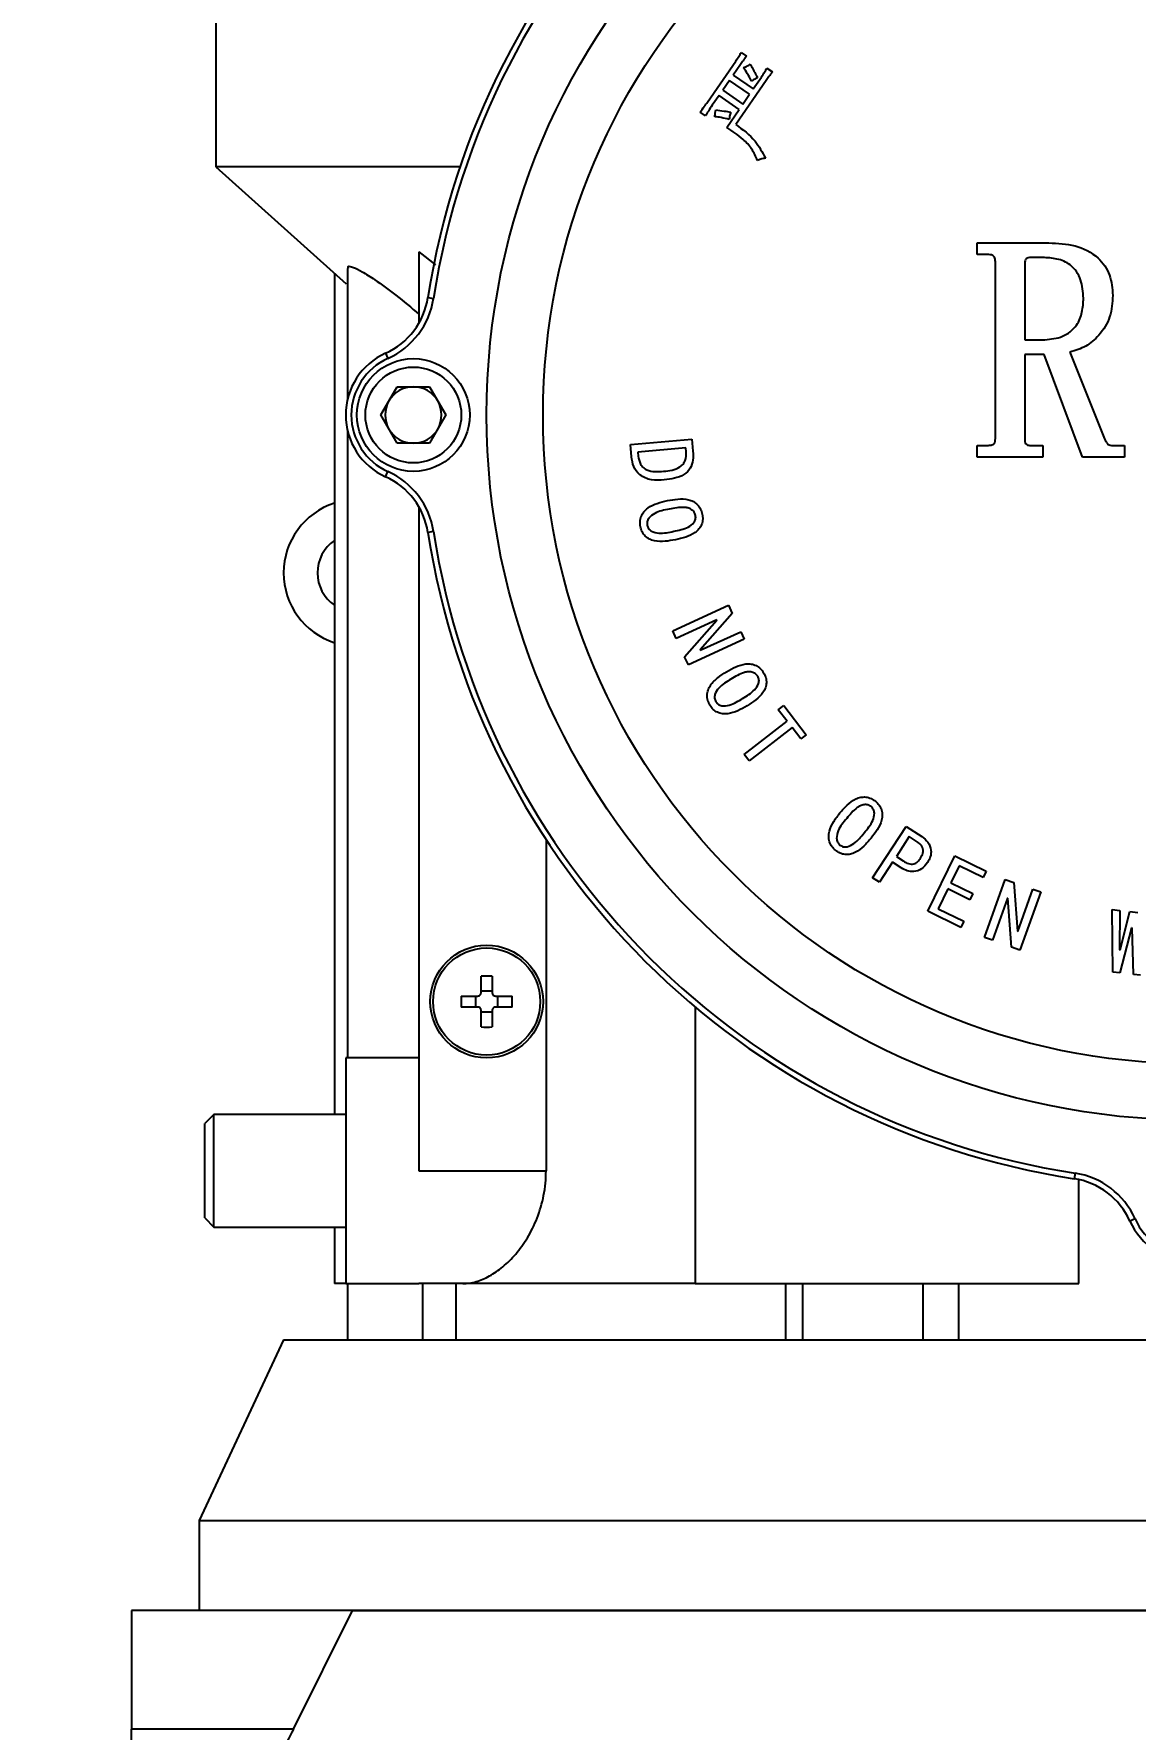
# Model space of a CAD drawing. Header units: millimetres. Extents: x 284 to 3312, y -237 to 1155.
# Drawn here: x 1809.2 to 1906.8, y 704.8 to 855.1 of the extents above; entities that cross this region are included whole.
import ezdxf

# ---------------------------------------------------------------- set-up
doc = ezdxf.new("R2010")
doc.units = ezdxf.units.MM
doc.layers.add('标注', color=3, linetype='Continuous', lineweight=13)
doc.styles.add('工程字', font='gbenor.shx', dxfattribs={"width": 0.707, "bigfont": 'hztxt.shx'})
doc.dimstyles.new('AM_GB$0', dxfattribs={"dimtxt": 3.5, "dimasz": 2.5, "dimexe": 1, "dimexo": 1, "dimgap": 0.5, "dimtad": 1, "dimdsep": 46, "dimtxsty": '工程字', "dimcen": 0, "dimclrd": 256, "dimclre": 256, "dimclrt": 2, "dimadec": 0, "dimazin": 2, "dimtp": 0.1, "dimtm": 0.1, "dimtfac": 0.71, "dimtmove": 0, "dimatfit": 3, "dimfxl": 0, "dimlwd": -1, "dimlwe": -1, "dimarcsym": 0})

# ---------------------------------------------------------------- blocks, each defined once
blk = doc.blocks.new('*D27')
at = {"layer": 'Defpoints', "color": 0}
for p in [(1847.33, 1002.19), (1715.68, 645.33), (1806.85, 645.33)]:
    blk.add_point(p, dxfattribs=at)
at = {"layer": '标注', "transparency": 16777216}
for p, q in [((1846.33, 1002.19), (1714.68, 1002.19)), ((1715.68, 999.69), (1715.68, 647.83)), ((1805.85, 645.33), (1714.68, 645.33))]:
    blk.add_line(p, q, dxfattribs=at)
for points in [[(1715.26, 999.69), (1716.1, 999.69), (1715.68, 1002.19)], [(1715.26, 647.83), (1716.1, 647.83), (1715.68, 645.33)]]:
    blk.add_solid(points, dxfattribs=at)
at = {"layer": '标注', "color": 2, "transparency": 16777216, "insert": (1710.18, 823.76), "char_height": 3.5, "attachment_point": 5, "rotation": 90, "style": '工程字'}
blk.add_mtext('{\\H2.85714x;357}', dxfattribs=at)

msp = doc.modelspace()

# ---------------------------------------------------------------- linework, layer by layer
at = {"color": 7, "linetype": 'Continuous', "lineweight": 25}
for p, q in [((1825.348, 876.334), (1825.348, 843.334)), ((1868.928, 849.081), (1871.432, 852.711)), ((1871.852, 852.421), (1871.2, 851.474)), ((1871.914, 853.466), (1872.387, 853.14)), ((1870.873, 851), (1870.275, 850.133)), ((1872.661, 849.766), (1870.873, 851)), ((1871.2, 851.474), (1872.988, 850.24)), ((1874.135, 851.002), (1871.432, 847.083)), ((1872.988, 850.24), (1873.714, 851.292)), ((1874.187, 852.09), (1874.686, 851.746)), ((1869.948, 849.66), (1869.349, 848.791)), ((1871.737, 848.426), (1869.948, 849.66)), ((1870.275, 850.133), (1872.063, 848.899)), ((1872.063, 848.899), (1872.661, 849.766)), ((1868.74, 847.854), (1868.268, 848.18)), ((1870.629, 846.821), (1871.737, 848.426)), ((1825.348, 843.334), (1836.893, 832.968)), ((1846.977, 843.334), (1825.348, 843.334)), ((1843.348, 835.785), (1844.805, 834.646)), ((1843.348, 835.785), (1843.348, 829.483)), ((1892.833, 835.554), (1892.833, 836.595)), ((1892.833, 836.595), (1899.205, 836.595)), ((1837.019, 834.315), (1837.019, 822.756)), ((1893.739, 835.554), (1892.833, 835.554)), ((1894.451, 819.254), (1894.451, 834.935)), ((1897.054, 834.699), (1897.054, 828.006)), ((1898.632, 835.293), (1897.477, 835.293)), ((1835.848, 833.906), (1835.848, 759.334)), ((1844.144, 831.746), (1844.638, 831.67)), ((1840.387, 826.806), (1840.592, 826.35)), ((1897.054, 828.006), (1898.843, 828.006)), ((1898.778, 826.704), (1897.054, 826.704)), ((1897.054, 826.704), (1897.054, 819.234)), ((1902.182, 817.595), (1898.778, 826.704)), ((1901.064, 826.912), (1904.13, 819.229)), ((1839.962, 821.334), (1841.405, 823.834)), ((1841.405, 823.834), (1844.292, 823.834)), ((1844.292, 823.834), (1845.735, 821.334)), ((1841.405, 818.834), (1839.962, 821.334)), ((1845.735, 821.334), (1844.292, 818.834)), ((1837.019, 819.912), (1837.019, 764.334)), ((1862.091, 818.72), (1867.548, 819.198)), ((1867.548, 819.198), (1867.642, 818.113)), ((1844.292, 818.834), (1841.405, 818.834)), ((1862.185, 817.635), (1862.091, 818.72)), ((1867.005, 818.411), (1862.761, 818.039)), ((1862.761, 818.039), (1862.791, 817.688)), ((1867.036, 818.06), (1867.005, 818.411)), ((1892.833, 817.595), (1892.833, 818.636)), ((1892.833, 818.636), (1893.739, 818.636)), ((1898.668, 817.595), (1892.833, 817.595)), ((1897.501, 818.636), (1898.668, 818.636)), ((1898.668, 818.636), (1898.668, 817.595)), ((1905.903, 817.595), (1902.182, 817.595)), ((1904.736, 818.636), (1905.903, 818.636)), ((1905.903, 818.636), (1905.903, 817.595)), ((1840.387, 815.863), (1840.592, 816.319)), ((1843.348, 813.186), (1843.348, 754.334)), ((1844.638, 810.999), (1844.144, 810.923)), ((1865.845, 802.192), (1870.796, 804.469)), ((1870.796, 804.469), (1871.13, 803.744)), ((1869.742, 803.177), (1866.151, 801.526)), ((1866.897, 799.904), (1869.755, 803.149)), ((1871.13, 803.744), (1868.27, 800.501)), ((1869.755, 803.149), (1869.742, 803.177)), ((1866.151, 801.526), (1865.845, 802.192)), ((1872.181, 801.457), (1867.23, 799.181)), ((1868.285, 800.471), (1871.875, 802.123)), ((1871.875, 802.123), (1872.181, 801.457)), ((1867.23, 799.181), (1866.897, 799.904)), ((1868.27, 800.501), (1868.285, 800.471)), ((1875.208, 795.198), (1875.686, 795.568)), ((1875.985, 794.193), (1875.208, 795.198)), ((1875.686, 795.568), (1877.686, 792.981)), ((1872.167, 791.243), (1875.985, 794.193)), ((1876.432, 793.615), (1872.614, 790.665)), ((1877.208, 792.611), (1876.432, 793.615)), ((1877.686, 792.981), (1877.208, 792.611)), ((1872.614, 790.665), (1872.167, 791.243)), ((1883.565, 780.31), (1886.54, 784.857)), ((1886.54, 784.857), (1887.923, 783.953)), ((1854.612, 783.701), (1854.612, 754.334)), ((1886.821, 783.953), (1885.672, 782.198)), ((1887.434, 783.552), (1886.821, 783.953)), ((1885.341, 781.692), (1884.176, 779.911)), ((1886.113, 781.187), (1885.341, 781.692)), ((1885.672, 782.198), (1886.285, 781.797)), ((1888.453, 777.344), (1890.855, 782.246)), ((1890.855, 782.246), (1893.635, 780.884)), ((1884.176, 779.911), (1883.565, 780.31)), ((1891.246, 781.379), (1890.501, 779.86)), ((1893.367, 780.339), (1891.246, 781.379)), ((1893.635, 780.884), (1893.367, 780.339)), ((1893.499, 775.009), (1895.333, 780.162)), ((1895.333, 780.162), (1896.087, 779.894)), ((1890.235, 779.316), (1889.378, 777.567)), ((1892.184, 778.361), (1890.235, 779.316)), ((1890.501, 779.86), (1892.45, 778.905)), ((1892.45, 778.905), (1892.184, 778.361)), ((1895.523, 778.499), (1894.192, 774.762)), ((1895.553, 778.488), (1895.523, 778.499)), ((1895.88, 774.161), (1895.553, 778.488)), ((1896.087, 779.894), (1896.413, 775.567)), ((1896.444, 775.556), (1897.775, 779.293)), ((1898.468, 779.046), (1896.633, 773.893)), ((1897.775, 779.293), (1898.468, 779.046)), ((1891.376, 775.913), (1888.453, 777.344)), ((1889.378, 777.567), (1891.643, 776.458)), ((1904.865, 771.946), (1904.793, 777.495)), ((1904.793, 777.495), (1905.488, 777.416)), ((1905.488, 777.416), (1905.444, 773.929)), ((1905.507, 773.922), (1906.373, 777.315)), ((1906.373, 777.315), (1907.069, 777.235)), ((1891.643, 776.458), (1891.376, 775.913)), ((1896.413, 775.567), (1896.444, 775.556)), ((1906.528, 775.856), (1905.497, 771.874)), ((1906.59, 775.849), (1906.528, 775.856)), ((1906.699, 771.737), (1906.59, 775.849)), ((1894.192, 774.762), (1893.499, 775.009)), ((1896.633, 773.893), (1895.88, 774.161)), ((1905.444, 773.929), (1905.507, 773.922)), ((1848.858, 770.124), (1848.858, 771.588)), ((1849.838, 771.588), (1849.838, 770.124)), ((1905.497, 771.874), (1904.865, 771.946)), ((1907.332, 771.665), (1906.699, 771.737)), ((1847.094, 769.824), (1848.558, 769.824)), ((1848.394, 768.844), (1848.394, 769.824)), ((1848.858, 770.289), (1849.838, 770.289)), ((1850.138, 769.824), (1851.602, 769.824)), ((1850.303, 769.824), (1850.303, 768.844)), ((1848.558, 768.844), (1847.094, 768.844)), ((1848.858, 767.08), (1848.858, 768.544)), ((1849.838, 768.38), (1848.858, 768.38)), ((1849.838, 768.544), (1849.838, 767.08)), ((1851.602, 768.844), (1850.138, 768.844)), ((1867.848, 768.834), (1867.848, 744.334)), ((1843.348, 764.334), (1836.848, 764.334)), ((1836.848, 764.334), (1836.848, 744.334)), ((1825.16, 759.334), (1824.348, 758.522)), ((1836.848, 759.334), (1825.16, 759.334)), ((1825.16, 754.334), (1825.16, 759.334)), ((1824.348, 754.334), (1824.348, 758.522)), ((1824.348, 750.146), (1824.348, 754.334)), ((1825.16, 749.334), (1825.16, 754.334)), ((1843.348, 754.334), (1854.612, 754.334)), ((1901.513, 754.124), (1901.437, 753.63)), ((1901.848, 744.334), (1901.848, 753.553)), ((1824.348, 750.146), (1825.16, 749.334)), ((1906.833, 750.078), (1906.377, 749.873)), ((1825.16, 749.334), (1836.848, 749.334)), ((1835.848, 749.334), (1835.848, 744.334)), ((1836.848, 744.334), (1835.848, 744.334)), ((1836.848, 744.334), (1843.348, 744.334)), ((1837.019, 744.334), (1837.019, 739.334)), ((1847.226, 744.334), (1843.348, 744.334)), ((1843.674, 744.334), (1843.674, 739.334)), ((1846.627, 744.334), (1846.627, 739.334)), ((1867.848, 744.334), (1847.226, 744.334)), ((1867.848, 744.334), (1901.848, 744.334)), ((1875.842, 744.334), (1875.842, 739.334)), ((1877.338, 744.334), (1877.338, 739.334)), ((1888.018, 744.334), (1888.018, 739.334)), ((1891.19, 744.334), (1891.19, 739.334)), ((1831.348, 739.334), (1823.848, 723.334)), ((1831.348, 739.334), (1854.926, 739.334)), ((1854.926, 739.334), (1992.348, 739.334)), ((1823.848, 723.334), (1823.848, 715.334)), ((1823.848, 723.334), (1849.623, 723.334)), ((1849.623, 723.334), (1999.848, 723.334)), ((1817.848, 715.334), (1817.848, 704.834)), ((1837.451, 715.334), (1817.848, 715.334)), ((1832.222, 704.834), (1837.451, 715.334)), ((1999.848, 715.334), (1837.451, 715.334)), ((1837.451, 715.334), (1849.623, 715.334)), ((1849.623, 715.334), (1999.848, 715.334)), ((1832.222, 704.834), (1817.848, 704.834)), ((1817.848, 692.834), (1817.848, 704.834))]:
    msp.add_line(p, q, dxfattribs=at)
for centre, radius in [((1911.848, 821.334), 62.5), ((1911.848, 821.334), 57.5), ((1842.848, 821.334), 5), ((1842.848, 821.334), 4.25), ((1849.348, 769.334), 5), ((1849.348, 769.334), 4.75)]:
    msp.add_circle(centre, radius, dxfattribs=at)
for centre, radius, start, end in [((1911.848, 821.334), 68.5, 98.74241, 171.25759), ((1911.848, 821.334), 68, 98.74241, 171.25759), ((1837.72, 832.734), 6.5, 294.22304, 351.25759), ((1837.72, 832.734), 7, 294.22304, 351.25759), ((1842.848, 821.334), 6, 114.22304, 245.77696), ((1842.848, 821.334), 5.5, 114.22304, 245.77696), ((1842.848, 821.334), 2.5, 90, 150), ((1842.848, 821.334), 2.5, 30, 90), ((1842.848, 821.334), 2.5, 150, 210), ((1842.848, 821.334), 2.5, 330, 30), ((1842.848, 821.334), 2.5, 210, 270), ((1842.848, 821.334), 2.5, 270, 330), ((1837.72, 809.935), 7, 8.74241, 65.77696), ((1837.72, 809.935), 6.5, 8.74241, 65.77696), ((1837.848, 807.334), 6.5, 107.92021, 252.07979), ((1837.848, 807.334), 3.5, 124.8499, 235.1501), ((1911.848, 821.334), 68.5, 188.74241, 261.25759), ((1911.848, 821.334), 68, 188.74241, 261.25759), ((1849.348, 756.057), 15.539, 88.19299, 91.80701), ((1862.626, 769.334), 15.539, 178.19299, 181.80701), ((1836.071, 769.334), 15.539, 358.19299, 1.80701), ((1849.348, 782.612), 15.539, 268.19299, 271.80701), ((1900.449, 747.206), 6.5, 24.22304, 81.25759), ((1900.449, 747.206), 7, 24.22304, 81.25759), ((1911.848, 752.334), 5.5, 204.22304, 335.77696), ((1911.848, 752.334), 6, 204.22304, 335.77696)]:
    msp.add_arc(centre, radius, start, end, dxfattribs=at)
for points, knots in [([(1871.432, 852.711), (1871.525, 852.85), (1871.692, 853.097), (1871.846, 853.353), (1871.914, 853.466)], [0, 0, 0, 0, 0.55998517, 1, 1, 1, 1]), ([(1872.387, 853.14), (1872.283, 853.008), (1872.099, 852.774), (1871.928, 852.529), (1871.852, 852.421)], [0, 0, 0, 0, 0.5599823, 1, 1, 1, 1]), ([(1872.114, 852.124), (1872.234, 852.172), (1872.448, 852.257), (1872.638, 852.386), (1872.722, 852.442)], [0, 0, 0, 0, 0.5600947, 1, 1, 1, 1]), ([(1872.839, 850.926), (1872.715, 851.157), (1872.494, 851.569), (1872.23, 851.955), (1872.114, 852.124)], [0, 0, 0, 0, 0.56002331, 1, 1, 1, 1]), ([(1872.722, 852.442), (1872.792, 852.303), (1872.905, 852.074), (1873.079, 851.762), (1873.222, 851.497), (1873.313, 851.317), (1873.358, 851.227)], [0, 0, 0, 0, 0.3399647, 0.5599825, 0.7799972, 1, 1, 1, 1]), ([(1873.358, 851.227), (1873.257, 851.179), (1873.076, 851.091), (1872.912, 850.977), (1872.839, 850.926)], [0, 0, 0, 0, 0.5597588, 1, 1, 1, 1]), ([(1873.714, 851.292), (1873.805, 851.44), (1873.967, 851.703), (1874.12, 851.972), (1874.187, 852.09)], [0, 0, 0, 0, 0.5600049, 1, 1, 1, 1]), ([(1874.686, 851.746), (1874.578, 851.611), (1874.386, 851.369), (1874.212, 851.114), (1874.135, 851.002)], [0, 0, 0, 0, 0.55991269, 1, 1, 1, 1]), ([(1868.268, 848.18), (1868.394, 848.346), (1868.62, 848.642), (1868.834, 848.947), (1868.928, 849.081)], [0, 0, 0, 0, 0.5599904, 1, 1, 1, 1]), ([(1869.349, 848.791), (1869.232, 848.618), (1869.024, 848.31), (1868.827, 847.993), (1868.74, 847.854)], [0, 0, 0, 0, 0.5599939, 1, 1, 1, 1]), ([(1869.581, 847.777), (1869.592, 847.891), (1869.611, 848.095), (1869.64, 848.298), (1869.653, 848.387)], [0, 0, 0, 0, 0.5599761, 1, 1, 1, 1]), ([(1870.844, 847.528), (1870.612, 847.592), (1870.197, 847.707), (1869.769, 847.756), (1869.581, 847.777)], [0, 0, 0, 0, 0.5599048, 1, 1, 1, 1]), ([(1869.653, 848.387), (1869.902, 848.356), (1870.347, 848.301), (1870.786, 848.211), (1870.979, 848.172)], [0, 0, 0, 0, 0.5600374, 1, 1, 1, 1]), ([(1870.979, 848.172), (1870.947, 848.053), (1870.89, 847.841), (1870.858, 847.624), (1870.844, 847.528)], [0, 0, 0, 0, 0.5601524, 1, 1, 1, 1]), ([(1873.349, 843.898), (1873.198, 844.25), (1872.897, 844.953), (1871.952, 845.961), (1871.131, 846.495), (1870.629, 846.821)], [0, 0, 0, 0, 0.2800029, 0.5596281, 1, 1, 1, 1]), ([(1871.432, 847.083), (1872.052, 846.634), (1873.157, 845.832), (1873.79, 844.628), (1874.069, 844.099)], [0, 0, 0, 0, 0.5605856, 1, 1, 1, 1]), ([(1874.069, 844.099), (1873.929, 844.08), (1873.679, 844.045), (1873.45, 843.943), (1873.349, 843.898)], [0, 0, 0, 0, 0.5607327, 1, 1, 1, 1]), ([(1899.205, 836.595), (1899.984, 836.556), (1901.535, 836.48), (1903.549, 835.49), (1904.728, 833.775), (1904.817, 832.549), (1904.862, 831.934)], [0, 0, 0, 0, 0.2810392, 0.5602761, 0.7796325, 1, 1, 1, 1]), ([(1837.093, 834.315), (1837.075, 834.382), (1837.023, 834.578), (1837.475, 834.466), (1838.297, 834.06), (1839.585, 833.242), (1841.342, 831.96), (1842.667, 830.841), (1843.348, 830.266)], [0, 0, 0, 0, 0.0778124, 0.2294001, 0.3721369, 0.5274504, 0.7569732, 1, 1, 1, 1]), ([(1894.451, 834.935), (1894.449, 835.004), (1894.444, 835.141), (1894.38, 835.343), (1894.149, 835.558), (1893.909, 835.555), (1893.739, 835.554)], [0, 0, 0, 0, 0.1859236, 0.3761413, 0.5613875, 1, 1, 1, 1]), ([(1897.477, 835.293), (1897.406, 835.285), (1897.301, 835.273), (1897.183, 835.194), (1897.052, 835.027), (1897.053, 834.845), (1897.054, 834.699)], [0, 0, 0, 0, 0.2501997, 0.3760768, 0.5013562, 1, 1, 1, 1]), ([(1902.259, 831.702), (1902.224, 832.25), (1902.155, 833.342), (1901.251, 834.681), (1899.918, 835.237), (1899.061, 835.275), (1898.632, 835.293)], [0, 0, 0, 0, 0.2805488, 0.5587988, 0.7789009, 1, 1, 1, 1]), ([(1898.843, 828.006), (1899.378, 828.059), (1900.445, 828.167), (1901.688, 829.139), (1902.2, 830.445), (1902.24, 831.283), (1902.259, 831.702)], [0, 0, 0, 0, 0.279886, 0.5587107, 0.7788981, 1, 1, 1, 1]), ([(1904.862, 831.934), (1904.822, 831.289), (1904.741, 830.003), (1903.765, 828.454), (1902.516, 827.348), (1901.547, 827.057), (1901.064, 826.912)], [0, 0, 0, 0, 0.2803628, 0.5596047, 0.780272, 1, 1, 1, 1]), ([(1893.739, 818.636), (1893.856, 818.64), (1894.018, 818.647), (1894.219, 818.702), (1894.365, 818.804), (1894.445, 819.01), (1894.449, 819.172), (1894.451, 819.254)], [0, 0, 0, 0, 0.3138295, 0.4373465, 0.5603309, 0.7793924, 1, 1, 1, 1]), ([(1897.054, 819.234), (1897.056, 819.154), (1897.06, 818.996), (1897.122, 818.765), (1897.313, 818.655), (1897.438, 818.642), (1897.501, 818.636)], [0, 0, 0, 0, 0.28095, 0.5593913, 0.7788725, 1, 1, 1, 1]), ([(1904.13, 819.229), (1904.202, 819.077), (1904.303, 818.866), (1904.536, 818.66), (1904.669, 818.644), (1904.736, 818.636)], [0, 0, 0, 0, 0.5609872, 0.7794917, 1, 1, 1, 1]), ([(1865.099, 815.575), (1864.717, 815.555), (1863.958, 815.515), (1862.917, 815.912), (1862.33, 816.746), (1862.233, 817.338), (1862.185, 817.635)], [0, 0, 0, 0, 0.2813033, 0.5596079, 0.7794179, 1, 1, 1, 1]), ([(1862.791, 817.688), (1862.834, 817.438), (1862.899, 817.061), (1863.218, 816.662), (1863.647, 816.39), (1864.284, 816.297), (1864.783, 816.326), (1865.032, 816.341)], [0, 0, 0, 0, 0.2491576, 0.3742089, 0.4992119, 0.7491473, 1, 1, 1, 1]), ([(1865.032, 816.341), (1865.283, 816.371), (1865.782, 816.429), (1866.396, 816.634), (1866.779, 816.971), (1867.038, 817.417), (1867.037, 817.803), (1867.036, 818.06)], [0, 0, 0, 0, 0.2508687, 0.5007925, 0.6258298, 0.7509165, 1, 1, 1, 1]), ([(1867.642, 818.113), (1867.652, 817.854), (1867.672, 817.339), (1867.436, 816.578), (1866.833, 815.983), (1866.003, 815.685), (1865.4, 815.612), (1865.099, 815.575)], [0, 0, 0, 0, 0.1870714, 0.373421, 0.5592053, 0.7792806, 1, 1, 1, 1]), ([(1862.985, 811.427), (1862.963, 811.583), (1862.919, 811.895), (1863.028, 812.364), (1863.272, 812.773), (1863.737, 813.203), (1864.465, 813.531), (1865.075, 813.675), (1865.381, 813.747)], [0, 0, 0, 0, 0.1250128, 0.2498419, 0.3747648, 0.4997804, 0.749574, 1, 1, 1, 1]), ([(1865.381, 813.747), (1865.688, 813.801), (1866.301, 813.909), (1867.094, 813.894), (1867.686, 813.678), (1868.064, 813.394), (1868.343, 813.006), (1868.425, 812.703), (1868.465, 812.552)], [0, 0, 0, 0, 0.250447, 0.5002305, 0.6252049, 0.7501062, 0.8749766, 1, 1, 1, 1]), ([(1867.871, 812.43), (1867.835, 812.537), (1867.763, 812.751), (1867.498, 812.97), (1867.195, 813.117), (1866.523, 813.184), (1865.974, 813.079), (1865.535, 812.995)], [0, 0, 0, 0, 0.1245273, 0.2493312, 0.3743266, 0.4995467, 1, 1, 1, 1]), ([(1865.535, 812.995), (1865.091, 812.906), (1864.427, 812.772), (1863.77, 812.301), (1863.556, 811.89), (1863.571, 811.663), (1863.579, 811.55)], [0, 0, 0, 0, 0.5017908, 0.7501512, 0.8752639, 1, 1, 1, 1]), ([(1863.579, 811.55), (1863.616, 811.443), (1863.69, 811.23), (1864.054, 810.945), (1864.842, 810.796), (1865.5, 810.932), (1865.94, 811.023)], [0, 0, 0, 0, 0.1246783, 0.2496939, 0.4981609, 1, 1, 1, 1]), ([(1865.94, 811.023), (1866.376, 811.11), (1867.028, 811.242), (1867.686, 811.691), (1867.896, 812.096), (1867.879, 812.319), (1867.871, 812.43)], [0, 0, 0, 0, 0.5019162, 0.7502175, 0.8752235, 1, 1, 1, 1]), ([(1868.465, 812.552), (1868.488, 812.398), (1868.532, 812.089), (1868.427, 811.626), (1868.187, 811.22), (1867.721, 810.801), (1867, 810.483), (1866.396, 810.342), (1866.094, 810.271)], [0, 0, 0, 0, 0.1250234, 0.2498643, 0.3747406, 0.4997237, 0.7495497, 1, 1, 1, 1]), ([(1866.094, 810.271), (1865.787, 810.217), (1865.173, 810.108), (1864.379, 810.115), (1863.781, 810.315), (1863.392, 810.587), (1863.109, 810.973), (1863.026, 811.276), (1862.985, 811.427)], [0, 0, 0, 0, 0.2504454, 0.50030964, 0.62528969, 0.75020391, 0.8749907, 1, 1, 1, 1]), ([(1869.143, 795.602), (1869.07, 795.741), (1868.925, 796.018), (1868.871, 796.493), (1868.963, 796.958), (1869.257, 797.515), (1869.827, 798.066), (1870.351, 798.404), (1870.613, 798.573)], [0, 0, 0, 0, 0.1250018, 0.2498381, 0.3747668, 0.4997666, 0.7495571, 1, 1, 1, 1]), ([(1870.613, 798.573), (1870.882, 798.726), (1871.421, 799.03), (1872.169, 799.281), (1872.795, 799.274), (1873.244, 799.137), (1873.633, 798.865), (1873.811, 798.61), (1873.9, 798.482)], [0, 0, 0, 0, 0.2504428, 0.5001989, 0.625167, 0.7500981, 0.8749501, 1, 1, 1, 1]), ([(1873.383, 798.17), (1873.314, 798.257), (1873.174, 798.432), (1872.854, 798.551), (1872.521, 798.586), (1871.87, 798.426), (1871.391, 798.145), (1871.008, 797.92)], [0, 0, 0, 0, 0.124499, 0.2492713, 0.3742767, 0.4995124, 1, 1, 1, 1]), ([(1872.044, 796.208), (1872.424, 796.435), (1872.991, 796.775), (1873.459, 797.415), (1873.519, 797.866), (1873.428, 798.069), (1873.383, 798.17)], [0, 0, 0, 0, 0.5018971, 0.7502089, 0.875245, 1, 1, 1, 1]), ([(1873.9, 798.482), (1873.972, 798.345), (1874.115, 798.07), (1874.173, 797.601), (1874.083, 797.142), (1873.789, 796.593), (1873.217, 796.056), (1872.699, 795.722), (1872.44, 795.555)], [0, 0, 0, 0, 0.1250104, 0.2498236, 0.3747134, 0.4996923, 0.749555, 1, 1, 1, 1]), ([(1871.008, 797.92), (1870.621, 797.688), (1870.044, 797.341), (1869.587, 796.68), (1869.523, 796.224), (1869.614, 796.017), (1869.659, 795.914)], [0, 0, 0, 0, 0.5017913, 0.7501255, 0.8752535, 1, 1, 1, 1]), ([(1872.44, 795.555), (1872.17, 795.402), (1871.631, 795.096), (1870.886, 794.838), (1870.259, 794.826), (1869.804, 794.951), (1869.409, 795.217), (1869.231, 795.473), (1869.143, 795.602)], [0, 0, 0, 0, 0.25042708, 0.50028505, 0.62526288, 0.7501525, 0.8750109, 1, 1, 1, 1]), ([(1869.659, 795.914), (1869.729, 795.826), (1869.87, 795.651), (1870.305, 795.504), (1871.093, 795.628), (1871.663, 795.976), (1872.044, 796.208)], [0, 0, 0, 0, 0.1246452, 0.2496934, 0.4982222, 1, 1, 1, 1]), ([(1880.279, 782.741), (1880.163, 782.848), (1879.932, 783.063), (1879.721, 783.496), (1879.651, 783.967), (1879.741, 784.596), (1880.097, 785.312), (1880.48, 785.809), (1880.672, 786.058)], [0, 0, 0, 0, 0.12501848, 0.24986876, 0.37476471, 0.4997362, 0.74955422, 1, 1, 1, 1]), ([(1880.672, 786.058), (1880.876, 786.294), (1881.284, 786.766), (1881.909, 787.258), (1882.505, 787.463), (1882.979, 787.484), (1883.44, 787.358), (1883.695, 787.176), (1883.823, 787.084)], [0, 0, 0, 0, 0.2504425, 0.5002198, 0.6251881, 0.7501067, 0.8749903, 1, 1, 1, 1]), ([(1883.438, 786.613), (1883.342, 786.672), (1883.151, 786.792), (1882.806, 786.797), (1882.48, 786.715), (1881.914, 786.346), (1881.555, 785.916), (1881.268, 785.572)], [0, 0, 0, 0, 0.12448385, 0.2492615, 0.37426575, 0.49946841, 1, 1, 1, 1]), ([(1882.831, 784.297), (1883.114, 784.641), (1883.537, 785.156), (1883.765, 785.921), (1883.669, 786.37), (1883.515, 786.532), (1883.438, 786.613)], [0, 0, 0, 0, 0.5018244, 0.7501206, 0.8752079, 1, 1, 1, 1]), ([(1883.823, 787.084), (1883.938, 786.978), (1884.168, 786.767), (1884.38, 786.341), (1884.449, 785.874), (1884.356, 785.253), (1883.996, 784.549), (1883.617, 784.057), (1883.427, 783.811)], [0, 0, 0, 0, 0.1250236, 0.2498764, 0.3747374, 0.4996767, 0.7495324, 1, 1, 1, 1]), ([(1881.268, 785.572), (1880.979, 785.222), (1880.548, 784.698), (1880.338, 783.916), (1880.432, 783.461), (1880.587, 783.295), (1880.665, 783.212)], [0, 0, 0, 0, 0.50177061, 0.75013005, 0.8752464, 1, 1, 1, 1]), ([(1883.427, 783.811), (1883.223, 783.575), (1882.814, 783.101), (1882.193, 782.605), (1881.602, 782.381), (1881.128, 782.348), (1880.663, 782.466), (1880.407, 782.649), (1880.279, 782.741)], [0, 0, 0, 0, 0.2504389, 0.5003001, 0.6253091, 0.7501851, 0.8749809, 1, 1, 1, 1]), ([(1880.665, 783.212), (1880.761, 783.153), (1880.953, 783.033), (1881.417, 783.042), (1882.123, 783.425), (1882.548, 783.948), (1882.831, 784.297)], [0, 0, 0, 0, 0.1247339, 0.2498018, 0.4982162, 1, 1, 1, 1]), ([(1887.816, 782.048), (1887.906, 782.193), (1888.084, 782.48), (1888.026, 783.132), (1887.659, 783.392), (1887.434, 783.552)], [0, 0, 0, 0, 0.28246594, 0.55929655, 1, 1, 1, 1]), ([(1887.923, 783.953), (1888.124, 783.8), (1888.524, 783.497), (1888.785, 782.815), (1888.72, 782.162), (1888.525, 781.82), (1888.428, 781.648)], [0, 0, 0, 0, 0.2804322, 0.5591583, 0.7792158, 1, 1, 1, 1]), ([(1888.428, 781.648), (1888.273, 781.449), (1887.964, 781.052), (1887.275, 780.806), (1886.625, 780.893), (1886.284, 781.089), (1886.113, 781.187)], [0, 0, 0, 0, 0.2802243, 0.55899, 0.7791212, 1, 1, 1, 1]), ([(1886.285, 781.797), (1886.429, 781.711), (1886.715, 781.541), (1887.213, 781.469), (1887.587, 781.726), (1887.74, 781.94), (1887.816, 782.048)], [0, 0, 0, 0, 0.2813298, 0.5592816, 0.7787722, 1, 1, 1, 1]), ([(1848.558, 769.824), (1848.592, 769.828), (1848.659, 769.834), (1848.749, 769.885), (1848.816, 769.961), (1848.853, 770.045), (1848.857, 770.101), (1848.858, 770.124)], [0, 0, 0, 0, 0.2138788, 0.4278095, 0.6405932, 0.852881, 1, 1, 1, 1]), ([(1849.838, 770.124), (1849.842, 770.091), (1849.848, 770.024), (1849.899, 769.934), (1849.975, 769.866), (1850.059, 769.83), (1850.115, 769.826), (1850.138, 769.824)], [0, 0, 0, 0, 0.2138788, 0.4278095, 0.6405932, 0.852881, 1, 1, 1, 1]), ([(1848.858, 768.544), (1848.855, 768.578), (1848.849, 768.645), (1848.797, 768.735), (1848.722, 768.802), (1848.637, 768.839), (1848.581, 768.843), (1848.558, 768.844)], [0, 0, 0, 0, 0.21387883, 0.42780946, 0.64059318, 0.85288099, 1, 1, 1, 1]), ([(1850.138, 768.844), (1850.105, 768.841), (1850.038, 768.835), (1849.948, 768.783), (1849.88, 768.708), (1849.844, 768.623), (1849.84, 768.567), (1849.838, 768.544)], [0, 0, 0, 0, 0.2138788, 0.4278095, 0.6405932, 0.852881, 1, 1, 1, 1]), ([(1847.226, 744.334), (1847.615, 744.334), (1848.008, 744.393), (1848.799, 744.618), (1849.198, 744.784), (1849.799, 745.115), (1850.001, 745.24), (1850.4, 745.515), (1850.597, 745.665), (1851.181, 746.151), (1851.56, 746.524), (1852.289, 747.379), (1852.643, 747.865), (1853.282, 748.927), (1853.57, 749.503), (1854.066, 750.771), (1854.264, 751.441), (1854.47, 752.498), (1854.523, 752.862), (1854.594, 753.594), (1854.612, 753.963), (1854.612, 754.334)], [0, 0, 0, 0, 0.125, 0.125, 0.25, 0.25, 0.3125, 0.3125, 0.375, 0.375, 0.5, 0.5, 0.625, 0.625, 0.75, 0.75, 0.875, 0.875, 0.9375, 0.9375, 1, 1, 1, 1]), ([(1832.222, 704.834), (1831.822, 704.074), (1831.02, 702.552), (1829.632, 700.459), (1828.185, 698.55), (1826.631, 696.769), (1825.016, 695.184), (1823.516, 693.979), (1822.259, 693.226), (1821.373, 692.862), (1820.948, 692.865), (1820.799, 692.866)], [0, 0, 0, 0, 0.1167233, 0.23358153, 0.34964903, 0.46574414, 0.5998951, 0.73395264, 0.83871878, 0.94338806, 1, 1, 1, 1])]:
    msp.add_open_spline(points, degree=3, knots=knots, dxfattribs=at)

# ---------------------------------------------------------------- dimensions: what is measured, and where the dimension line sits
at = {"layer": '标注'}
dim = msp.add_linear_dim(base=(1715.681, 645.334), p1=(1847.334, 1002.189), p2=(1806.848, 645.334), angle=90, text='{\\H2.85714x;357}', dimstyle='AM_GB$0', override={"dimfxl": 1.25}, dxfattribs=at)
dim.commit()
dim.dimension.update_dxf_attribs({"geometry": '*D27', "text_midpoint": (1710.181, 823.761)})

doc.saveas('drawing.dxf')
